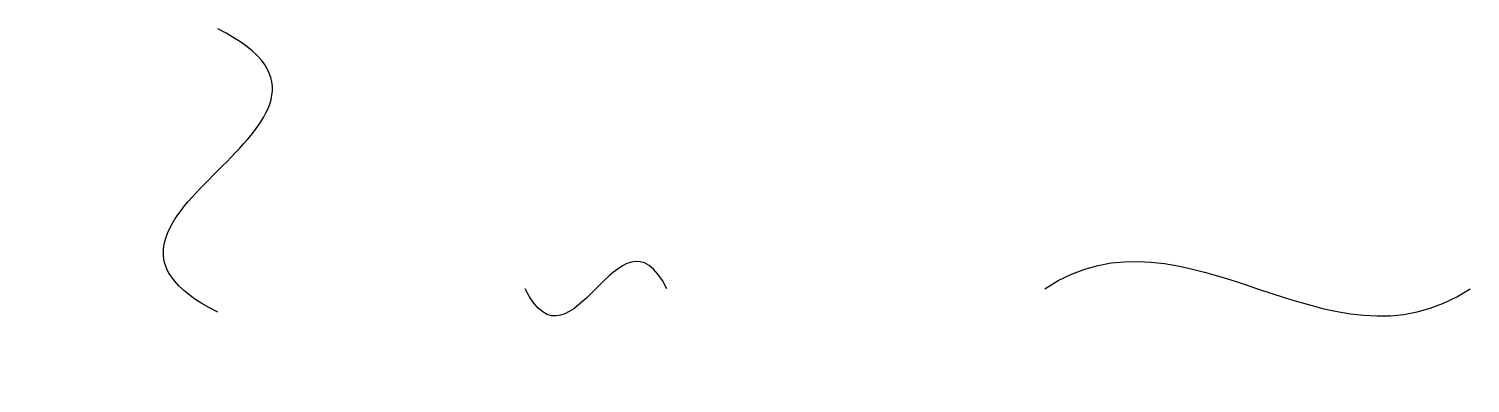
# Model space of a CAD drawing. Header units: millimetres. Extents: x 70 to 375, y -25 to 50.
import ezdxf

# ---------------------------------------------------------------- set-up
doc = ezdxf.new("R2010")
doc.units = ezdxf.units.MM

# ---------------------------------------------------------------- blocks, each defined once
blk = doc.blocks.new('COURBE', base_point=(5, 5))
blk.add_open_spline([(0, 0), (10, 20), (20, -20), (30, 0)], degree=3)

msp = doc.modelspace()

# ---------------------------------------------------------------- block references
at = {"xscale": 2, "yscale": 2, "rotation": 90}
msp.add_blockref('COURBE', (100, 0), dxfattribs=at)
for p, xscale in [((200, 0), -1), ((300, 0), 3)]:
    msp.add_blockref('COURBE', p, dxfattribs=dict(xscale=xscale))

doc.saveas('drawing.dxf')
